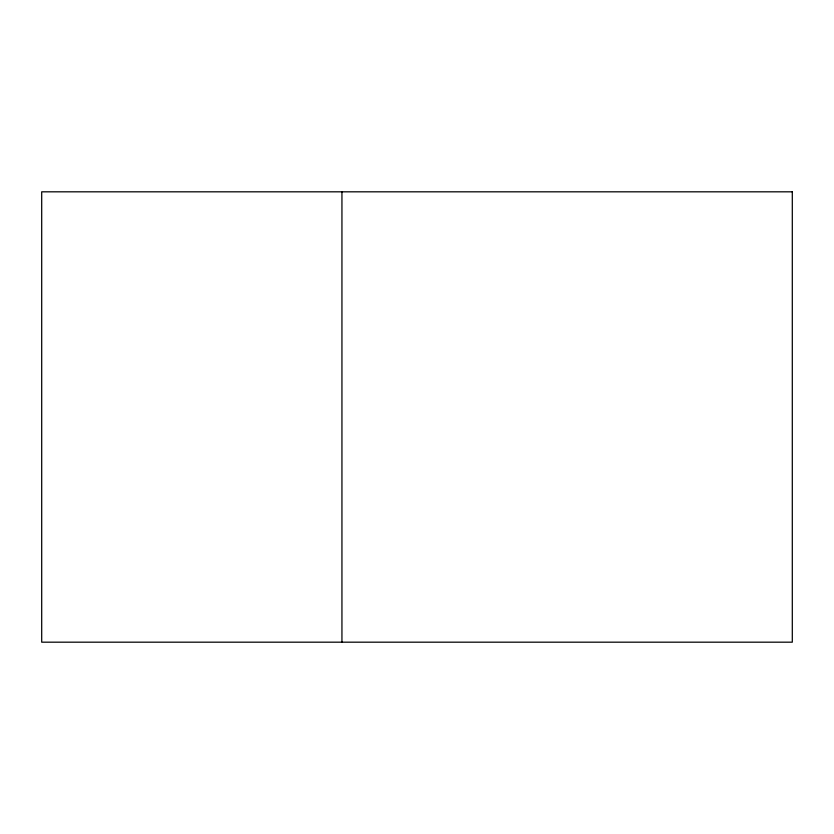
<?xml version="1.0" encoding="UTF-8"?>
<svg xmlns="http://www.w3.org/2000/svg" width="834" height="834" viewBox="0 0 834 834"><rect width="100%" height="100%" fill="white"/><g stroke="black" fill="none" stroke-linecap="round" stroke-linejoin="round"><path stroke-width="1.25" d="M341.94 191.82L341.94 642.18M792.3 191.82L41.7 191.82L41.7 642.18L792.3 642.18L792.3 191.82"/></g></svg>
